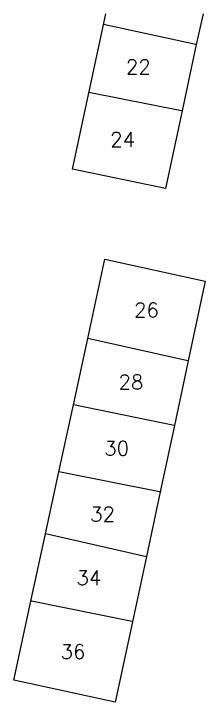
# Model space of a CAD drawing. Header units: millimetres. Extents: x 113146 to 114000, y 125000 to 125994.
# Drawn here: x 113505.8 to 113522.4, y 125690.6 to 125750 of the extents above; entities that cross this region are included whole.
import ezdxf
from ezdxf.enums import TextEntityAlignment as Align

# ---------------------------------------------------------------- set-up
doc = ezdxf.new("R2010")
doc.units = ezdxf.units.MM
for name, color, linetype in [('W0101', 7, 'CONTINUOUS'), ('W0991', 7, 'CONTINUOUS'), ('W1102', 7, 'CONTINUOUS')]:
    doc.layers.add(name, color=color, linetype=linetype)
doc.styles.get("Standard").update_dxf_attribs({"font": 'romans.shx', "width": 0.85})

msp = doc.modelspace()

# ---------------------------------------------------------------- linework, layer by layer
at = {"layer": 'W0101'}
for points in [[(113510.894, 125736.608), (113513.79, 125750)], [(113522.186, 125750), (113521.585, 125747.36)], [(113521.585, 125747.36), (113520.353, 125741.62)], [(113520.353, 125741.62), (113518.921, 125734.944), (113510.894, 125736.608)], [(113512.214, 125721.997), (113513.693, 125728.831), (113522.353, 125726.931), (113520.887, 125720.073)], [(113510.977, 125716.28), (113512.214, 125721.997)], [(113520.887, 125720.073), (113519.692, 125714.482)], [(113509.728, 125710.505), (113510.977, 125716.28)], [(113519.692, 125714.482), (113518.471, 125708.768)], [(113508.571, 125705.159), (113509.728, 125710.505)], [(113518.471, 125708.768), (113517.276, 125703.178)], [(113507.312, 125699.34), (113508.571, 125705.159)], [(113517.276, 125703.178), (113516.074, 125697.553)], [(113505.839, 125692.532), (113507.312, 125699.34)], [(113516.074, 125697.553), (113514.592, 125690.621), (113505.839, 125692.532)]]:
    msp.add_lwpolyline(points, dxfattribs=at)
at = {"layer": 'W1102'}
for points in [[(113521.539, 125747.355), (113513.587, 125749.062)], [(113520.319, 125741.627), (113512.32, 125743.202)], [(113520.861, 125720.062), (113512.217, 125721.996)], [(113519.662, 125714.488), (113510.98, 125716.279)], [(113518.542, 125708.752), (113509.735, 125710.503)], [(113517.291, 125703.175), (113508.574, 125705.158)], [(113516.056, 125697.579), (113507.367, 125699.328)]]:
    msp.add_lwpolyline(points, dxfattribs=at)

# ---------------------------------------------------------------- texts
at = {"layer": 'W0991'}
for s, p in [('22', (113516.582, 125745.423)), ('24', (113515.226, 125739.152)), ('26', (113517.283, 125724.447)), ('28', (113515.948, 125718.239)), ('30', (113514.717, 125712.516)), ('32', (113513.497, 125706.84)), ('34', (113512.317, 125701.356)), ('36', (113510.946, 125694.98))]:
    msp.add_text(s, height=1.25, dxfattribs=at).set_placement(p, align=Align.MIDDLE_CENTER)

doc.saveas('drawing.dxf')
